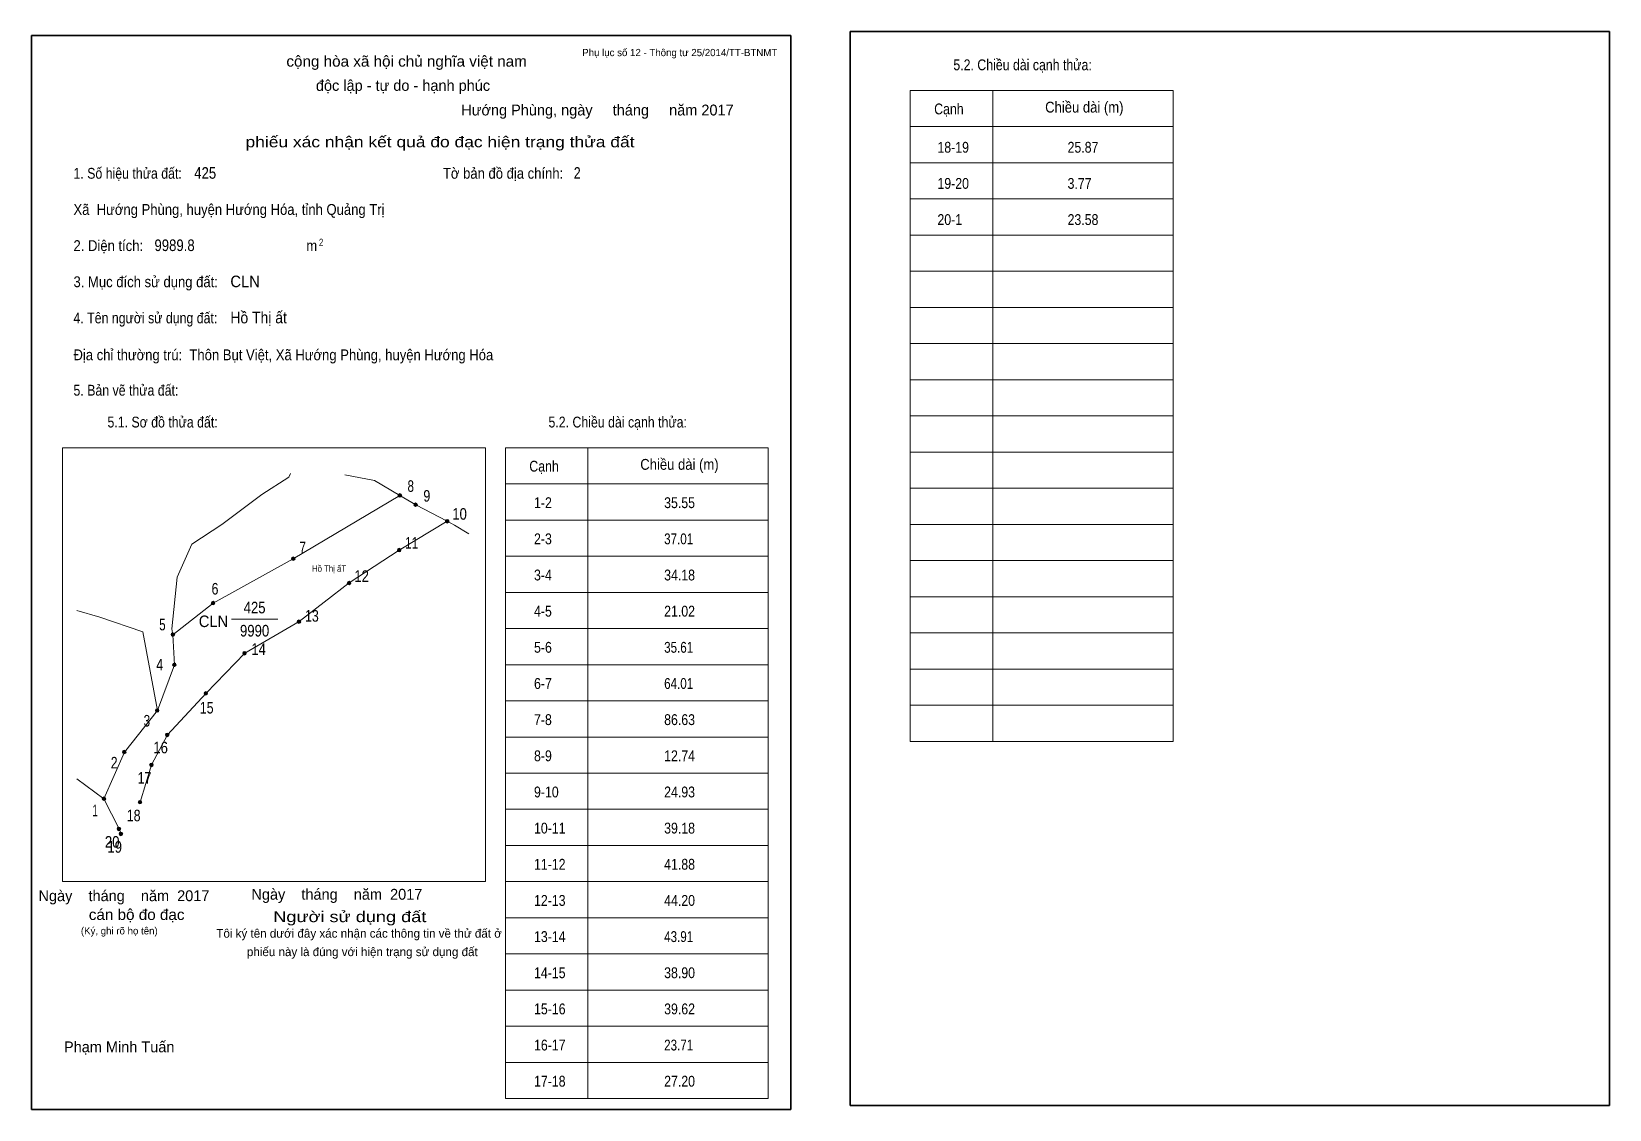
# Model space of a CAD drawing. Header units: centimetres. Extents: x 0 to 43.6, y 0 to 29.8.
import ezdxf
from ezdxf.enums import TextEntityAlignment as Align

# ---------------------------------------------------------------- set-up
doc = ezdxf.new("R2010")
doc.units = ezdxf.units.CM
doc.header["$LTSCALE"] = 0.12
for name, color, linetype in [('30', 7, 'Continuous'), ('34', 7, 'Continuous'), ('62', 7, 'Continuous')]:
    doc.layers.add(name, color=color, linetype=linetype)
for name, color, linetype, lineweight in [('32', 7, 'Continuous', 13), ('33', 7, 'Continuous', 13), ('61', 7, 'Continuous', 13), ('63', 7, 'Continuous', 13)]:
    doc.layers.add(name, color=color, linetype=linetype, lineweight=lineweight)

msp = doc.modelspace()

# ---------------------------------------------------------------- hatches: boundary and pattern name
at = {"layer": '32'}
for points in [[(10.2402, 16.9809, 1), (10.1402, 16.9809, 1)], [(10.6748, 16.7246, 1), (10.5748, 16.7246, 1)], [(11.5502, 16.2675, 1), (11.4502, 16.2675, 1)], [(7.288, 15.2316, 1), (7.188, 15.2316, 1)], [(10.2193, 15.4693, 1), (10.1193, 15.4693, 1)], [(8.8329, 14.5582, 1), (8.7329, 14.5582, 1)], [(5.0698, 14.0037, 1), (4.9698, 14.0037, 1)], [(7.4465, 13.4887, 1), (7.3465, 13.4887, 1)], [(3.9607, 13.1322, 1), (3.8607, 13.1322, 1)], [(5.9412, 12.6173, 1), (5.8412, 12.6173, 1)], [(4.0003, 12.3004, 1), (3.9003, 12.3004, 1)], [(4.8717, 11.5082, 1), (4.7717, 11.5082, 1)], [(3.5249, 11.0328, 1), (3.4249, 11.0328, 1)], [(3.8022, 10.3594, 1), (3.7022, 10.3594, 1)], [(2.6139, 9.8841, 1), (2.5139, 9.8841, 1)], [(3.3665, 9.5276, 1), (3.2665, 9.5276, 1)], [(2.0502, 8.5936, 1), (1.9502, 8.5936, 1)], [(3.0496, 8.4977, 1), (2.9496, 8.4977, 1)], [(2.4673, 7.7578, 1), (2.3673, 7.7578, 1)], [(2.5224, 7.6191, 1), (2.4224, 7.6191, 1)]]:
    msp.add_hatch(color=256, dxfattribs=at).paths.add_polyline_path(points)

# ---------------------------------------------------------------- linework, layer by layer
for centre in [(10.1902, 16.9809), (10.6248, 16.7246), (11.5002, 16.2675), (7.238, 15.2316), (10.1693, 15.4693), (8.7829, 14.5582), (5.0198, 14.0037), (7.3965, 13.4887), (3.9107, 13.1322), (5.8912, 12.6173), (3.9503, 12.3004), (4.8217, 11.5082), (3.4749, 11.0328), (3.7522, 10.3594), (2.5639, 9.8841), (3.3165, 9.5276), (2.0002, 8.5936), (2.9996, 8.4977), (2.4173, 7.7578), (2.4724, 7.6191)]:
    msp.add_circle(centre, 0.05, dxfattribs=at)
at = {"layer": '33'}
msp.add_line((5.53, 13.56), (6.81, 13.56), dxfattribs=at)
at = {"layer": '61'}
msp.add_line((1.25, 9.14), (2, 8.59), dxfattribs=at)
for points in [[(7.16, 17.59), (7.12, 17.49), (6.37, 17.01), (5.26, 16.18), (4.43, 15.63), (4.03, 14.72), (3.88, 13.29), (3.91, 13.13)], [(10.19, 16.98), (9.49, 17.39), (8.67, 17.55)], [(3.91, 13.13), (5.02, 14), (7.24, 15.23), (10.19, 16.98)], [(10.19, 16.98), (10.63, 16.72), (11.5, 16.27)], [(11.5, 16.27), (10.17, 15.47), (8.79, 14.56), (7.4, 13.49), (5.9, 12.62), (4.83, 11.51), (3.76, 10.36), (3.32, 9.53), (3, 8.5)], [(11.5, 16.27), (11.7, 16.16), (12.1, 15.92)], [(3.48, 11.03), (3.08, 13.21), (1.89, 13.61), (1.25, 13.8)], [(3.48, 11.03), (3.95, 12.3), (3.91, 13.13)], [(2, 8.59), (2.57, 9.88), (3.48, 11.03)], [(2, 8.59), (2.42, 7.76), (2.48, 7.62)]]:
    msp.add_lwpolyline(points, dxfattribs=at)
at = {"layer": '63'}
for p, q in [((24.31, 28.18), (31.58, 28.18)), ((24.31, 10.18), (24.31, 28.18)), ((26.59, 10.18), (26.59, 28.18)), ((31.58, 10.18), (31.58, 28.18)), ((24.31, 27.18), (31.58, 27.18)), ((24.31, 26.18), (31.58, 26.18)), ((24.31, 25.18), (31.58, 25.18)), ((24.31, 24.18), (31.58, 24.18)), ((24.31, 23.18), (31.58, 23.18)), ((24.31, 22.18), (31.58, 22.18)), ((24.31, 21.18), (31.58, 21.18)), ((24.31, 20.18), (31.58, 20.18)), ((24.31, 19.18), (31.58, 19.18)), ((0.86, 18.3), (12.56, 18.3)), ((0.86, 6.3), (0.86, 18.3)), ((12.56, 6.3), (12.56, 18.3)), ((13.11, 18.3), (20.38, 18.3)), ((13.11, 0.3), (13.11, 18.3)), ((15.39, 0.3), (15.39, 18.3)), ((20.38, 0.3), (20.38, 18.3)), ((24.31, 18.18), (31.58, 18.18)), ((13.11, 17.3), (20.38, 17.3)), ((24.31, 17.18), (31.58, 17.18)), ((13.11, 16.3), (20.38, 16.3)), ((24.31, 16.18), (31.58, 16.18)), ((13.11, 15.3), (20.38, 15.3)), ((24.31, 15.18), (31.58, 15.18)), ((13.11, 14.3), (20.38, 14.3)), ((24.31, 14.18), (31.58, 14.18)), ((13.11, 13.3), (20.38, 13.3)), ((24.31, 13.18), (31.58, 13.18)), ((13.11, 12.3), (20.38, 12.3)), ((24.31, 12.18), (31.58, 12.18)), ((24.31, 12.18), (31.58, 12.18)), ((13.11, 11.3), (20.38, 11.3)), ((24.31, 11.18), (31.58, 11.18)), ((13.11, 10.3), (20.38, 10.3)), ((24.31, 10.18), (31.58, 10.18)), ((13.11, 9.3), (20.38, 9.3)), ((13.11, 8.3), (20.38, 8.3)), ((13.11, 7.3), (20.38, 7.3)), ((0.86, 6.3), (12.56, 6.3)), ((13.11, 6.3), (20.38, 6.3)), ((13.11, 5.3), (20.38, 5.3)), ((13.11, 4.3), (20.38, 4.3)), ((13.11, 3.3), (20.38, 3.3)), ((13.11, 2.3), (20.38, 2.3)), ((13.11, 2.3), (20.38, 2.3)), ((13.11, 1.3), (20.38, 1.3)), ((13.11, 0.3), (20.38, 0.3))]:
    msp.add_line(p, q, dxfattribs=at)
at = {"layer": '63', "lineweight": 35}
for points in [[(0, 0), (0, 29.7), (21, 29.7), (21, 0)], [(22.65, 0.11), (22.65, 29.81), (43.65, 29.81), (43.65, 0.11)]]:
    msp.add_lwpolyline(points, close=True, dxfattribs=at)

# ---------------------------------------------------------------- texts
at = {"layer": '30'}
for s, width, p in [('18-19', 0.85, (25.06, 26.46)), ('25.87', 0.85, (28.66, 26.46)), ('19-20', 0.85, (25.06, 25.46)), ('3.77', 0.85, (28.66, 25.46)), ('20-1', 0.85, (25.06, 24.46)), ('23.58', 0.85, (28.66, 24.46)), ('1-2', 0.85, (13.9, 16.63)), ('35.55', 0.85, (17.5, 16.63)), ('2-3', 0.85, (13.9, 15.63)), ('37.01', 0.8, (17.5, 15.63)), ('3-4', 0.85, (13.9, 14.63)), ('34.18', 0.85, (17.5, 14.63)), ('4-5', 0.85, (13.9, 13.63)), ('21.02', 0.85, (17.5, 13.63)), ('5-6', 0.85, (13.9, 12.63)), ('35.61', 0.8, (17.5, 12.63)), ('6-7', 0.85, (13.9, 11.63)), ('64.01', 0.8, (17.5, 11.63)), ('7-8', 0.85, (13.9, 10.63)), ('86.63', 0.85, (17.5, 10.63)), ('8-9', 0.85, (13.9, 9.63)), ('12.74', 0.85, (17.5, 9.63)), ('9-10', 0.85, (13.9, 8.63)), ('24.93', 0.85, (17.5, 8.63)), ('10-11', 0.85, (13.9, 7.63)), ('39.18', 0.85, (17.5, 7.63)), ('11-12', 0.85, (13.9, 6.63)), ('41.88', 0.85, (17.5, 6.63)), ('12-13', 0.85, (13.9, 5.63)), ('44.20', 0.85, (17.5, 5.63)), ('13-14', 0.85, (13.9, 4.63)), ('43.91', 0.8, (17.5, 4.63)), ('14-15', 0.85, (13.9, 3.63)), ('38.90', 0.85, (17.5, 3.63)), ('15-16', 0.85, (13.9, 2.63)), ('39.62', 0.85, (17.5, 2.63)), ('16-17', 0.85, (13.9, 1.63)), ('23.71', 0.8, (17.5, 1.63)), ('17-18', 0.85, (13.9, 0.63)), ('27.20', 0.85, (17.5, 0.63))]:
    msp.add_text(s, height=0.3, dxfattribs=dict(at, width=width)).set_placement(p)
at = {"layer": '32'}
for s, width, p in [('8', 0.75, (10.49, 17.08)), ('9', 0.8, (10.935, 16.81)), ('10', 0.85, (11.84, 16.31)), ('11', 0.75, (10.515, 15.51)), ('7', 0.75, (7.5, 15.38)), ('12', 0.85, (9.13, 14.59)), ('6', 0.8, (5.075, 14.24)), ('5', 0.75, (3.62, 13.25)), ('13', 0.8, (7.755, 13.49)), ('14', 0.85, (6.28, 12.57)), ('4', 0.8, (3.545, 12.14)), ('3', 0.75, (3.19, 10.59)), ('15', 0.8, (4.845, 10.95)), ('16', 0.85, (3.57, 9.85)), ('2', 0.8, (2.285, 9.43)), ('17', 0.8, (3.125, 9.01)), ('1', 0.65, (1.76, 8.11)), ('18', 0.8, (2.825, 7.97)), ('20', 0.85, (2.23, 7.24)), ('19', 0.85, (2.3, 7.1))]:
    msp.add_text(s, height=0.32, dxfattribs=dict(at, width=width)).set_placement(p, align=Align.CENTER)
at = {"layer": '33', "width": 0.85}
for s, p in [('425', (6.17, 13.72)), ('9990', (6.17, 13.08))]:
    msp.add_text(s, height=0.32, dxfattribs=at).set_placement(p, align=Align.CENTER)
at = {"layer": '33', "width": 0.95}
msp.add_text('CLN', height=0.32, dxfattribs=at).set_placement((5.44, 13.34), align=Align.RIGHT)
at = {"layer": '34'}
for s, width, p in [('425', 0.85, (4.5, 25.74)), ('2', 0.8, (15, 25.74)), ('9989.8', 0.85, (3.4, 23.74)), ('CLN', 0.95, (5.5, 22.74)), ('Hồ Thị ất', 0.9, (5.5, 21.74))]:
    msp.add_text(s, height=0.32, dxfattribs=dict(at, width=width)).set_placement(p)
at = {"layer": '62', "width": 0.9}
msp.add_text('Hồ Thị ấT', height=0.1782, dxfattribs=at).set_placement((8.23, 14.87), align=Align.CENTER)
at = {"layer": '63'}
for s, height, p in [('Phụ lục số 12 - Thông tư 25/2014/TT-BTNMT', 0.2, (20.63, 29.13)), ('Ngày    tháng    năm  2017', 0.3, (10.81, 5.8)), ('Ngày    tháng    năm  2017', 0.3, (4.92, 5.76)), ('(Ký, ghi rõ họ tên)', 0.2, (3.49, 4.84))]:
    msp.add_text(s, height=height, dxfattribs=at).set_placement(p, align=Align.RIGHT)
at = {"layer": '63', "width": 1.05}
msp.add_text('cộng hòa xã hội chủ nghĩa việt nam', height=0.3, dxfattribs=at).set_placement((10.375, 28.84), align=Align.CENTER)
at = {"layer": '63'}
for s, height, width, p in [('5.2. Chiều dài cạnh thửa:', 0.3, 0.85, (25.5, 28.74)), ('Cạnh', 0.3, 0.85, (24.97, 27.52)), ('Chiều dài (m)', 0.3, 0.9, (28.04, 27.57)), ('1. Số hiệu thửa đất:', 0.3, 0.85, (1.16, 25.74)), ('Tờ bản đồ địa chính:', 0.3, 0.9, (11.38, 25.74)), ('Xã  Hướng Phùng, huyện Hướng Hóa, tỉnh Quảng Trị', 0.3, 0.9, (1.16, 24.74)), ('2. Diện tích:', 0.3, 0.9, (1.16, 23.74)), ('2', 0.2, 0.8, (7.95, 23.88)), ('m', 0.3, 0.9, (7.6, 23.74)), ('3. Mục đích sử dụng đất:', 0.3, 0.9, (1.16, 22.74)), ('4. Tên người sử dụng đất:', 0.3, 0.85, (1.16, 21.74)), ('Địa chỉ thường trú:  Thôn Bụt Việt, Xã Hướng Phùng, huyện Hướng Hóa', 0.3, 0.9, (1.16, 20.72)), ('5. Bản vẽ thửa đất:', 0.3, 0.85, (1.16, 19.74)), ('5.1. Sơ đồ thửa đất:', 0.3, 0.85, (2.1, 18.86)), ('5.2. Chiều dài cạnh thửa:', 0.3, 0.85, (14.3, 18.86)), ('Cạnh', 0.3, 0.85, (13.77, 17.64)), ('Chiều dài (m)', 0.3, 0.9, (16.84, 17.69))]:
    msp.add_text(s, height=height, dxfattribs=dict(at, width=width)).set_placement(p)
for s, height, p in [('độc lập - tự do - hạnh phúc', 0.3, (10.275, 28.17)), ('Hướng Phùng, ngày     tháng     năm 2017', 0.3, (15.655, 27.49)), ('Tôi ký tên dưới đây xác nhận các thông tin về thử đất ở ', 0.24, (9.105, 4.75)), ('phiếu này là đúng với hiện trạng sử dụng đất', 0.24, (9.15, 4.24)), ('Phạm Minh Tuấn', 0.3, (2.425, 1.58))]:
    msp.add_text(s, height=height, dxfattribs=at).set_placement(p, align=Align.CENTER)
for s, width, p in [('phiếu xác nhận kết quả đo đạc hiện trạng thửa đất', 1.2, (16.68, 26.61)), ('cán bộ đo đạc', 1.05, (4.23, 5.24)), ('Người sử dụng đất', 1.25, (10.92, 5.18))]:
    msp.add_text(s, height=0.3, dxfattribs=dict(at, width=width)).set_placement(p, align=Align.RIGHT)

doc.saveas('drawing.dxf')
